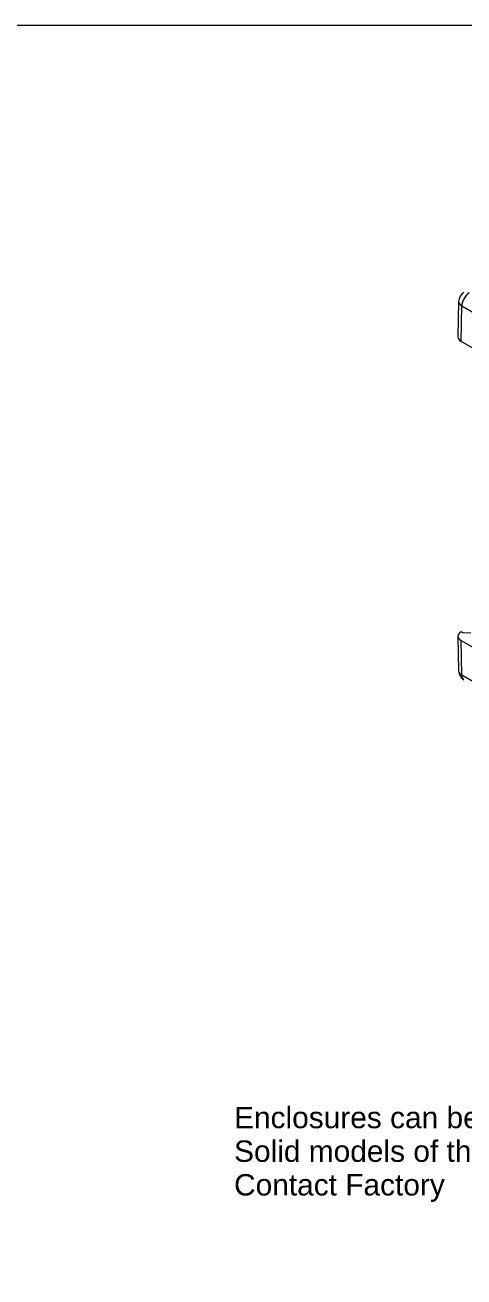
# Model space of a CAD drawing. Header units: millimetres. Extents: x 13 to 1104, y 13 to 850.
# Drawn here: x 675.7 to 819.4, y 414.9 to 825 of the extents above; entities that cross this region are included whole.
import ezdxf

# ---------------------------------------------------------------- set-up
doc = ezdxf.new("R2010")
doc.units = ezdxf.units.MM
doc.header["$LTSCALE"] = 4
for name, color, linetype, lineweight in [('Border (ANSI)', 7, 'Continuous', 9), ('Symbol (ANSI)', 7, 'Continuous', 9), ('Visible (ANSI)', 7, 'Continuous', 9), ('Visible Narrow (ANSI)', 7, 'Continuous', 9)]:
    doc.layers.add(name, color=color, linetype=linetype, lineweight=lineweight)
doc.styles.add('Note Text (ANSI)', font='ARIAL.TTF')

# ---------------------------------------------------------------- blocks, each defined once
blk = doc.blocks.new('Borders Default Border')
at = {"layer": 'Border (ANSI)', "flags": 128}
blk.add_lwpolyline([(9.65, 9.65), (9.65, 206.25), (269.75, 206.25), (269.75, 9.65), (9.65, 9.65)], dxfattribs=at)

msp = doc.modelspace()

# ---------------------------------------------------------------- linework, layer by layer
at = {"layer": 'Visible (ANSI)'}
for p, q in [((817.649, 734.449), (817.422, 722.841)), ((919.826, 662.857), (818.446, 721.389)), ((817.422, 624.815), (817.649, 613.469)), ((818.446, 623.41), (919.925, 564.821)), ((818.483, 626.288), (818.447, 626.268)), ((819.19, 625.88), (818.483, 626.288)), ((821.643, 625.851), (819.19, 625.88))]:
    msp.add_line(p, q, dxfattribs=at)
for centre, start, end in [((821.148, 734.38), 120, 178.8788), ((821.148, 613.539), 181.14712, 240)]:
    msp.add_arc(centre, 3.5, start, end, dxfattribs=at)
for centre, major_axis, start_param, end_param in [((820.922, 722.819), (3.5, 0.001), 3.1301631, 3.9267297), ((820.922, 624.839), (-3.5, -0.001), 5.497526, 7.0683223)]:
    msp.add_ellipse(centre, major_axis=major_axis, ratio=0.5773502, start_param=start_param, end_param=end_param, dxfattribs=at)
at = {"layer": 'Visible Narrow (ANSI)'}
for p, q in [((818.446, 721.389), (818.674, 733.017)), ((818.674, 733.017), (920.061, 674.481)), ((818.674, 612.045), (818.446, 623.41)), ((920.044, 553.519), (818.674, 612.045))]:
    msp.add_line(p, q, dxfattribs=at)
for centre, major_axis, ratio, start_param, end_param in [((821.148, 734.38), (-3.499, 0.068), 0.5640064, 0, 0.7965666), ((821.148, 734.38), (1.75, 3.031), 0.5773503, 0.7853982, 2.3333413), ((821.148, 613.539), (-3.499, -0.07), 0.5903926, 0, 0.7737074), ((821.148, 613.539), (-1.75, -3.031), 0.5773503, 5.5206403, 6.2831853)]:
    msp.add_ellipse(centre, major_axis=major_axis, ratio=ratio, start_param=start_param, end_param=end_param, dxfattribs=at)

# ---------------------------------------------------------------- block references
at = {"xscale": 4, "yscale": 4, "zscale": 4}
msp.add_blockref('Borders Default Border', (0, 0), dxfattribs=at)

# ---------------------------------------------------------------- texts
at = {"layer": 'Symbol (ANSI)', "color": 5, "true_color": 0x0000ff, "insert": (744.121, 470.659), "char_height": 7, "width": 290.16388, "attachment_point": 1, "line_spacing_factor": 0.944221, "style": 'Note Text (ANSI)'}
msp.add_mtext('{\\fArial|b0|i0;\\H7.0000;Enclosures can be Factory Modified ( Milling, Drilling, Printing etc. )\\PSolid models of this enclosure available in STEP or IGES.\\PContact Factory       mjm@hammondmfg.com}', dxfattribs=at)

doc.saveas('drawing.dxf')
